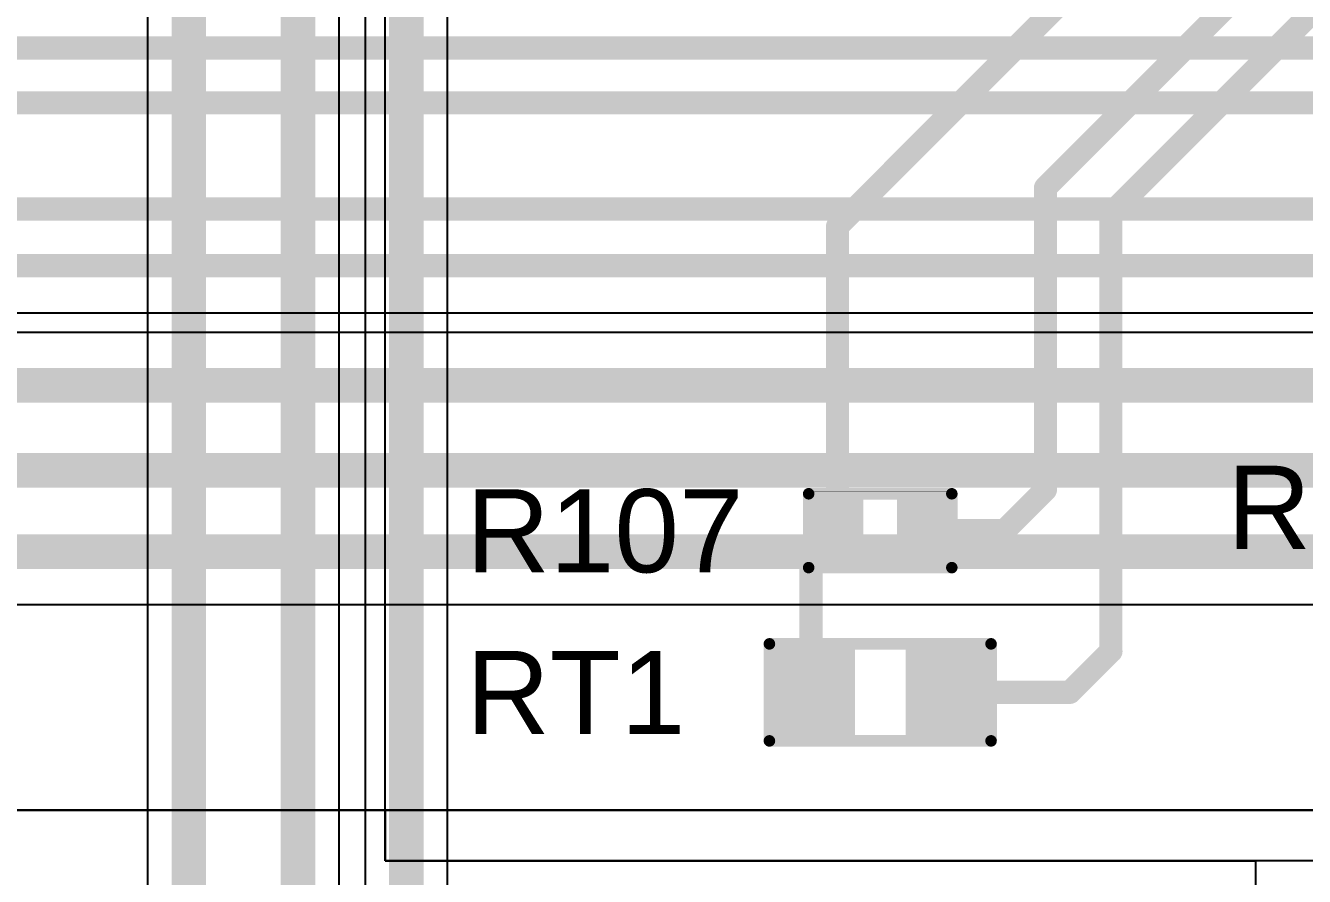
# Model space of a CAD drawing. Header units: inches. Extents: x 0 to 5379, y 0 to 5429.
# Drawn here: x 33.97 to 48.04, y 62.78 to 72.14 of the extents above; entities that cross this region are included whole.
import ezdxf

# ---------------------------------------------------------------- set-up
doc = ezdxf.new("R2010")
doc.units = ezdxf.units.IN
for name, color, linetype in [('Bottom Layer', 5, 'Continuous'), ('PWR', 156, 'Continuous'), ('SIG 01', 90, 'Continuous'), ('Top Layer', 1, 'Continuous'), ('Top Overlay', 2, 'Continuous'), ('Top Paste', 8, 'Continuous'), ('Top Solder', 216, 'Continuous')]:
    doc.layers.add(name, color=color, linetype=linetype)
doc.styles.add('Arial', font='', dxfattribs={"height": 0.2})
doc.styles.get('Arial').set_extended_font_data('Arial')

# ---------------------------------------------------------------- blocks, each defined once
blk = doc.blocks.new('R___0603_205')
at = {"layer": 'Top Layer'}
for points in [[(-0.381, 0.4445), (-0.381, -0.4445), (-1.143, -0.4445), (-1.143, 0.4445)], [(1.143, 0.4445), (1.143, -0.4445), (0.381, -0.4445), (0.381, 0.4445)]]:
    blk.add_hatch(color=1, dxfattribs=at).paths.add_polyline_path(points)
at = {"layer": 'Top Paste'}
for points in [[(-0.381, 0.4445), (-0.381, -0.4445), (-1.143, -0.4445), (-1.143, 0.4445)], [(1.143, 0.4445), (1.143, -0.4445), (0.381, -0.4445), (0.381, 0.4445)]]:
    blk.add_hatch(color=8, dxfattribs=at).paths.add_polyline_path(points)
at = {"layer": 'Top Solder'}
for points in [[(-0.2794, 0.5461), (-0.2794, -0.5461), (-1.2446, -0.5461), (-1.2446, 0.5461)], [(1.2446, 0.5461), (1.2446, -0.5461), (0.2794, -0.5461), (0.2794, 0.5461)]]:
    blk.add_hatch(color=216, dxfattribs=at).paths.add_polyline_path(points)
at = {"layer": 'Top Overlay'}
for points in [[(-1.2192, 0.5334, 0.127, 0.127, 0), (1.2192, 0.5334, 0.127, 0.127, 0)], [(-1.2192, -0.5334, 0.127, 0.127, 0), (-1.2192, 0.5334, 0.127, 0.127, 0)], [(1.2192, -0.5334, 0.127, 0.127, 0), (1.2192, 0.5334, 0.127, 0.127, 0)], [(-1.2192, -0.5334, 0.127, 0.127, 0), (1.2192, -0.5334, 0.127, 0.127, 0)]]:
    blk.add_lwpolyline(points, format="xyseb", dxfattribs=at)
for points in [[(-1.25095, 0.5334, 0.0635, 0.0635, 1), (-1.18745, 0.5334, 0.0635, 0.0635, 1)], [(-1.25095, 0.5334, 0.0635, 0.0635, 1), (-1.18745, 0.5334, 0.0635, 0.0635, 1)], [(1.18745, 0.5334, 0.0635, 0.0635, 1), (1.25095, 0.5334, 0.0635, 0.0635, 1)], [(1.18745, 0.5334, 0.0635, 0.0635, 1), (1.25095, 0.5334, 0.0635, 0.0635, 1)], [(-1.25095, -0.5334, 0.0635, 0.0635, 1), (-1.18745, -0.5334, 0.0635, 0.0635, 1)], [(-1.25095, -0.5334, 0.0635, 0.0635, 1), (-1.18745, -0.5334, 0.0635, 0.0635, 1)], [(1.18745, -0.5334, 0.0635, 0.0635, 1), (1.25095, -0.5334, 0.0635, 0.0635, 1)], [(1.18745, -0.5334, 0.0635, 0.0635, 1), (1.25095, -0.5334, 0.0635, 0.0635, 1)]]:
    blk.add_lwpolyline(points, format="xyseb", close=True, dxfattribs=at)
blk = doc.blocks.new('R___0402_633')
at = {"layer": 'Top Layer'}
for points in [[(-0.699, -0.318), (-0.699, 0.318), (-0.241, 0.318), (-0.241, -0.318)], [(0.241, -0.318), (0.241, 0.318), (0.699, 0.318), (0.699, -0.318)]]:
    blk.add_hatch(color=1, dxfattribs=at).paths.add_polyline_path(points)
at = {"layer": 'Top Paste'}
for points in [[(-0.699, -0.318), (-0.699, 0.318), (-0.241, 0.318), (-0.241, -0.318)], [(0.241, -0.318), (0.241, 0.318), (0.699, 0.318), (0.699, -0.318)]]:
    blk.add_hatch(color=8, dxfattribs=at).paths.add_polyline_path(points)
at = {"layer": 'Top Solder'}
for points in [[(-0.754, -0.373), (-0.754, 0.373), (-0.186, 0.373), (-0.186, -0.373)], [(0.186, -0.373), (0.186, 0.373), (0.754, 0.373), (0.754, -0.373)]]:
    blk.add_hatch(color=216, dxfattribs=at).paths.add_polyline_path(points)
at = {"layer": 'Top Overlay'}
for points in [[(0.787, 0.406, 0.127, 0.127, 0), (-0.787, 0.406, 0.127, 0.127, 0)], [(-0.787, 0.406, 0.127, 0.127, 0), (-0.787, -0.406, 0.127, 0.127, 0)], [(0.787, 0.406, 0.127, 0.127, 0), (0.787, -0.406, 0.127, 0.127, 0)], [(0.787, -0.406, 0.127, 0.127, 0), (-0.787, -0.406, 0.127, 0.127, 0)], [(0.813, -0.432, 0.00323, 0.00323, 0), (-0.813, -0.432, 0.00323, 0.00323, 0)]]:
    blk.add_lwpolyline(points, format="xyseb", dxfattribs=at)
for points in [[(-0.819, 0.406, 0.0635, 0.0635, 1), (-0.756, 0.406, 0.0635, 0.0635, 1)], [(-0.819, 0.406, 0.0635, 0.0635, 1), (-0.756, 0.406, 0.0635, 0.0635, 1)], [(0.756, 0.406, 0.0635, 0.0635, 1), (0.819, 0.406, 0.0635, 0.0635, 1)], [(0.756, 0.406, 0.0635, 0.0635, 1), (0.819, 0.406, 0.0635, 0.0635, 1)], [(-0.819, -0.406, 0.0635, 0.0635, 1), (-0.756, -0.406, 0.0635, 0.0635, 1)], [(-0.819, -0.406, 0.0635, 0.0635, 1), (-0.756, -0.406, 0.0635, 0.0635, 1)], [(0.756, -0.406, 0.0635, 0.0635, 1), (0.819, -0.406, 0.0635, 0.0635, 1)], [(0.756, -0.406, 0.0635, 0.0635, 1), (0.819, -0.406, 0.0635, 0.0635, 1)], [(-0.814, -0.432, 0.00161, 0.00161, 1), (-0.812, -0.432, 0.00161, 0.00161, 1)], [(0.812, -0.432, 0.00161, 0.00161, 1), (0.814, -0.432, 0.00161, 0.00161, 1)]]:
    blk.add_lwpolyline(points, format="xyseb", close=True, dxfattribs=at)

msp = doc.modelspace()

# ---------------------------------------------------------------- linework, layer by layer
at = {"layer": 'Bottom Layer'}
for p, q in [((25.532, 63.507), (49.038, 63.507)), ((49.038, 63.507), (25.532, 63.507))]:
    msp.add_line(p, q, dxfattribs=at)
at = {"layer": 'PWR'}
for p, q in [((35.31, 78.427), (35.31, 14.748)), ((37.418, 17.78), (37.418, 77.751)), ((37.701, 75.029), (37.701, 62.117)), ((38.607, 62.305), (38.607, 74.842))]:
    msp.add_line(p, q, dxfattribs=at)
for points in [[(35.763, 14.654, 0.381, 0.381, 0), (35.763, 78.427, 0.381, 0.381, 0)], [(36.965, 17.593, 0.381, 0.381, 0), (36.965, 77.939, 0.381, 0.381, 0)], [(38.154, 62.117, 0.381, 0.381, 0), (38.154, 75.029, 0.381, 0.381, 0)]]:
    msp.add_lwpolyline(points, format="xyseb", dxfattribs=at)
at = {"layer": 'SIG 01'}
for p, q in [((17.676, 68.978), (80.72, 68.978)), ((101.873, 68.762), (23.45, 68.762)), ((24.481, 65.768), (103.028, 65.768))]:
    msp.add_line(p, q, dxfattribs=at)
for points in [[(15.789, 71.889, 0.254, 0.254, 0), (69.468, 71.889, 0.254, 0.254, 0)], [(16.094, 71.286, 0.254, 0.254, 0), (69.805, 71.286, 0.254, 0.254, 0)], [(16.982, 70.119, 0.254, 0.254, 0), (80.462, 70.119, 0.254, 0.254, 0)], [(17.461, 69.496, 0.254, 0.254, 0), (80.72, 69.496, 0.254, 0.254, 0)], [(23.45, 68.18, 0.381, 0.381, 0), (102.114, 68.18, 0.381, 0.381, 0)], [(23.837, 67.246, 0.381, 0.381, 0), (102.501, 67.246, 0.381, 0.381, 0)], [(24.239, 66.351, 0.381, 0.381, 0), (103.028, 66.351, 0.381, 0.381, 0)]]:
    msp.add_lwpolyline(points, format="xyseb", dxfattribs=at)
at = {"layer": 'Top Layer'}
for p, q in [((37.922, 62.952), (37.922, 72.417)), ((26.064, 63.507), (37.922, 63.507)), ((37.922, 63.507), (37.922, 62.952)), ((56.062, 62.952), (37.922, 62.952)), ((37.922, 62.952), (47.498, 62.952)), ((47.498, 62.952), (47.498, 57.658))]:
    msp.add_line(p, q, dxfattribs=at)
for points in [[(42.899, 69.93, 0.254, 0.254, 0), (50.663, 77.694, 0.254, 0.254, 0)], [(45.187, 70.352, 0.254, 0.254, 0), (48.728, 73.894, 0.254, 0.254, 0)], [(45.907, 70.07, 0.254, 0.254, 0), (49.087, 73.249, 0.254, 0.254, 0)], [(45.187, 67.031, 0.254, 0.254, 0), (45.187, 70.352, 0.254, 0.254, 0)], [(45.907, 65.254, 0.254, 0.254, 0), (45.907, 70.07, 0.254, 0.254, 0)], [(42.899, 66.581, 0.254, 0.254, 0), (42.899, 69.93, 0.254, 0.254, 0)], [(44.737, 66.581, 0.254, 0.254, 0), (45.187, 67.031, 0.254, 0.254, 0)], [(42.899, 66.492, 0.254, 0.254, 0), (42.899, 66.581, 0.254, 0.254, 0)], [(43.839, 66.581, 0.254, 0.254, 0), (44.737, 66.581, 0.254, 0.254, 0)], [(42.607, 66.23, 0.254, 0.254, 0), (42.83, 66.454, 0.254, 0.254, 0)], [(42.83, 66.454, 0.254, 0.254, 0), (42.861, 66.454, 0.254, 0.254, 0)], [(42.861, 66.454, 0.254, 0.254, 0), (42.899, 66.492, 0.254, 0.254, 0)], [(42.607, 64.803, 0.254, 0.254, 0), (42.607, 66.23, 0.254, 0.254, 0)], [(45.455, 64.803, 0.254, 0.254, 0), (45.907, 65.254, 0.254, 0.254, 0)], [(44.131, 64.803, 0.254, 0.254, 0), (45.455, 64.803, 0.254, 0.254, 0)]]:
    msp.add_lwpolyline(points, format="xyseb", dxfattribs=at)
for points in [[(45.123, 70.352, 0.127, 0.127, 1), (45.25, 70.352, 0.127, 0.127, 1)], [(45.123, 70.352, 0.127, 0.127, 1), (45.25, 70.352, 0.127, 0.127, 1)], [(45.844, 70.07, 0.127, 0.127, 1), (45.971, 70.07, 0.127, 0.127, 1)], [(45.844, 70.07, 0.127, 0.127, 1), (45.971, 70.07, 0.127, 0.127, 1)], [(42.836, 69.93, 0.127, 0.127, 1), (42.963, 69.93, 0.127, 0.127, 1)], [(42.836, 69.93, 0.127, 0.127, 1), (42.963, 69.93, 0.127, 0.127, 1)], [(45.123, 67.031, 0.127, 0.127, 1), (45.25, 67.031, 0.127, 0.127, 1)], [(45.123, 67.031, 0.127, 0.127, 1), (45.25, 67.031, 0.127, 0.127, 1)], [(42.836, 66.581, 0.127, 0.127, 1), (42.963, 66.581, 0.127, 0.127, 1)], [(42.836, 66.581, 0.127, 0.127, 1), (42.963, 66.581, 0.127, 0.127, 1)], [(43.776, 66.581, 0.127, 0.127, 1), (43.903, 66.581, 0.127, 0.127, 1)], [(44.673, 66.581, 0.127, 0.127, 1), (44.8, 66.581, 0.127, 0.127, 1)], [(44.673, 66.581, 0.127, 0.127, 1), (44.8, 66.581, 0.127, 0.127, 1)], [(42.767, 66.454, 0.127, 0.127, 1), (42.894, 66.454, 0.127, 0.127, 1)], [(42.767, 66.454, 0.127, 0.127, 1), (42.894, 66.454, 0.127, 0.127, 1)], [(42.798, 66.454, 0.127, 0.127, 1), (42.925, 66.454, 0.127, 0.127, 1)], [(42.798, 66.454, 0.127, 0.127, 1), (42.925, 66.454, 0.127, 0.127, 1)], [(42.836, 66.492, 0.127, 0.127, 1), (42.963, 66.492, 0.127, 0.127, 1)], [(42.836, 66.492, 0.127, 0.127, 1), (42.963, 66.492, 0.127, 0.127, 1)], [(42.544, 66.23, 0.127, 0.127, 1), (42.671, 66.23, 0.127, 0.127, 1)], [(42.544, 66.23, 0.127, 0.127, 1), (42.671, 66.23, 0.127, 0.127, 1)], [(45.844, 65.254, 0.127, 0.127, 1), (45.971, 65.254, 0.127, 0.127, 1)], [(45.844, 65.254, 0.127, 0.127, 1), (45.971, 65.254, 0.127, 0.127, 1)], [(42.544, 64.803, 0.127, 0.127, 1), (42.671, 64.803, 0.127, 0.127, 1)], [(44.068, 64.803, 0.127, 0.127, 1), (44.195, 64.803, 0.127, 0.127, 1)], [(45.392, 64.803, 0.127, 0.127, 1), (45.519, 64.803, 0.127, 0.127, 1)], [(45.392, 64.803, 0.127, 0.127, 1), (45.519, 64.803, 0.127, 0.127, 1)]]:
    msp.add_lwpolyline(points, format="xyseb", close=True, dxfattribs=at)

# ---------------------------------------------------------------- block references
at = {"rotation": 180}
msp.add_blockref('R___0402_633', (43.369, 66.581), dxfattribs=at)
msp.add_blockref('R___0603_205', (43.369, 64.803))

# ---------------------------------------------------------------- texts
at = {"layer": 'Top Overlay', "style": 'Arial'}
for s, p in [('R115', (47.185, 66.381)), ('R107', (38.812, 66.123)), ('RT1', (38.812, 64.345))]:
    msp.add_text(s, height=0.9144, dxfattribs=at).set_placement(p)

doc.saveas('drawing.dxf')
